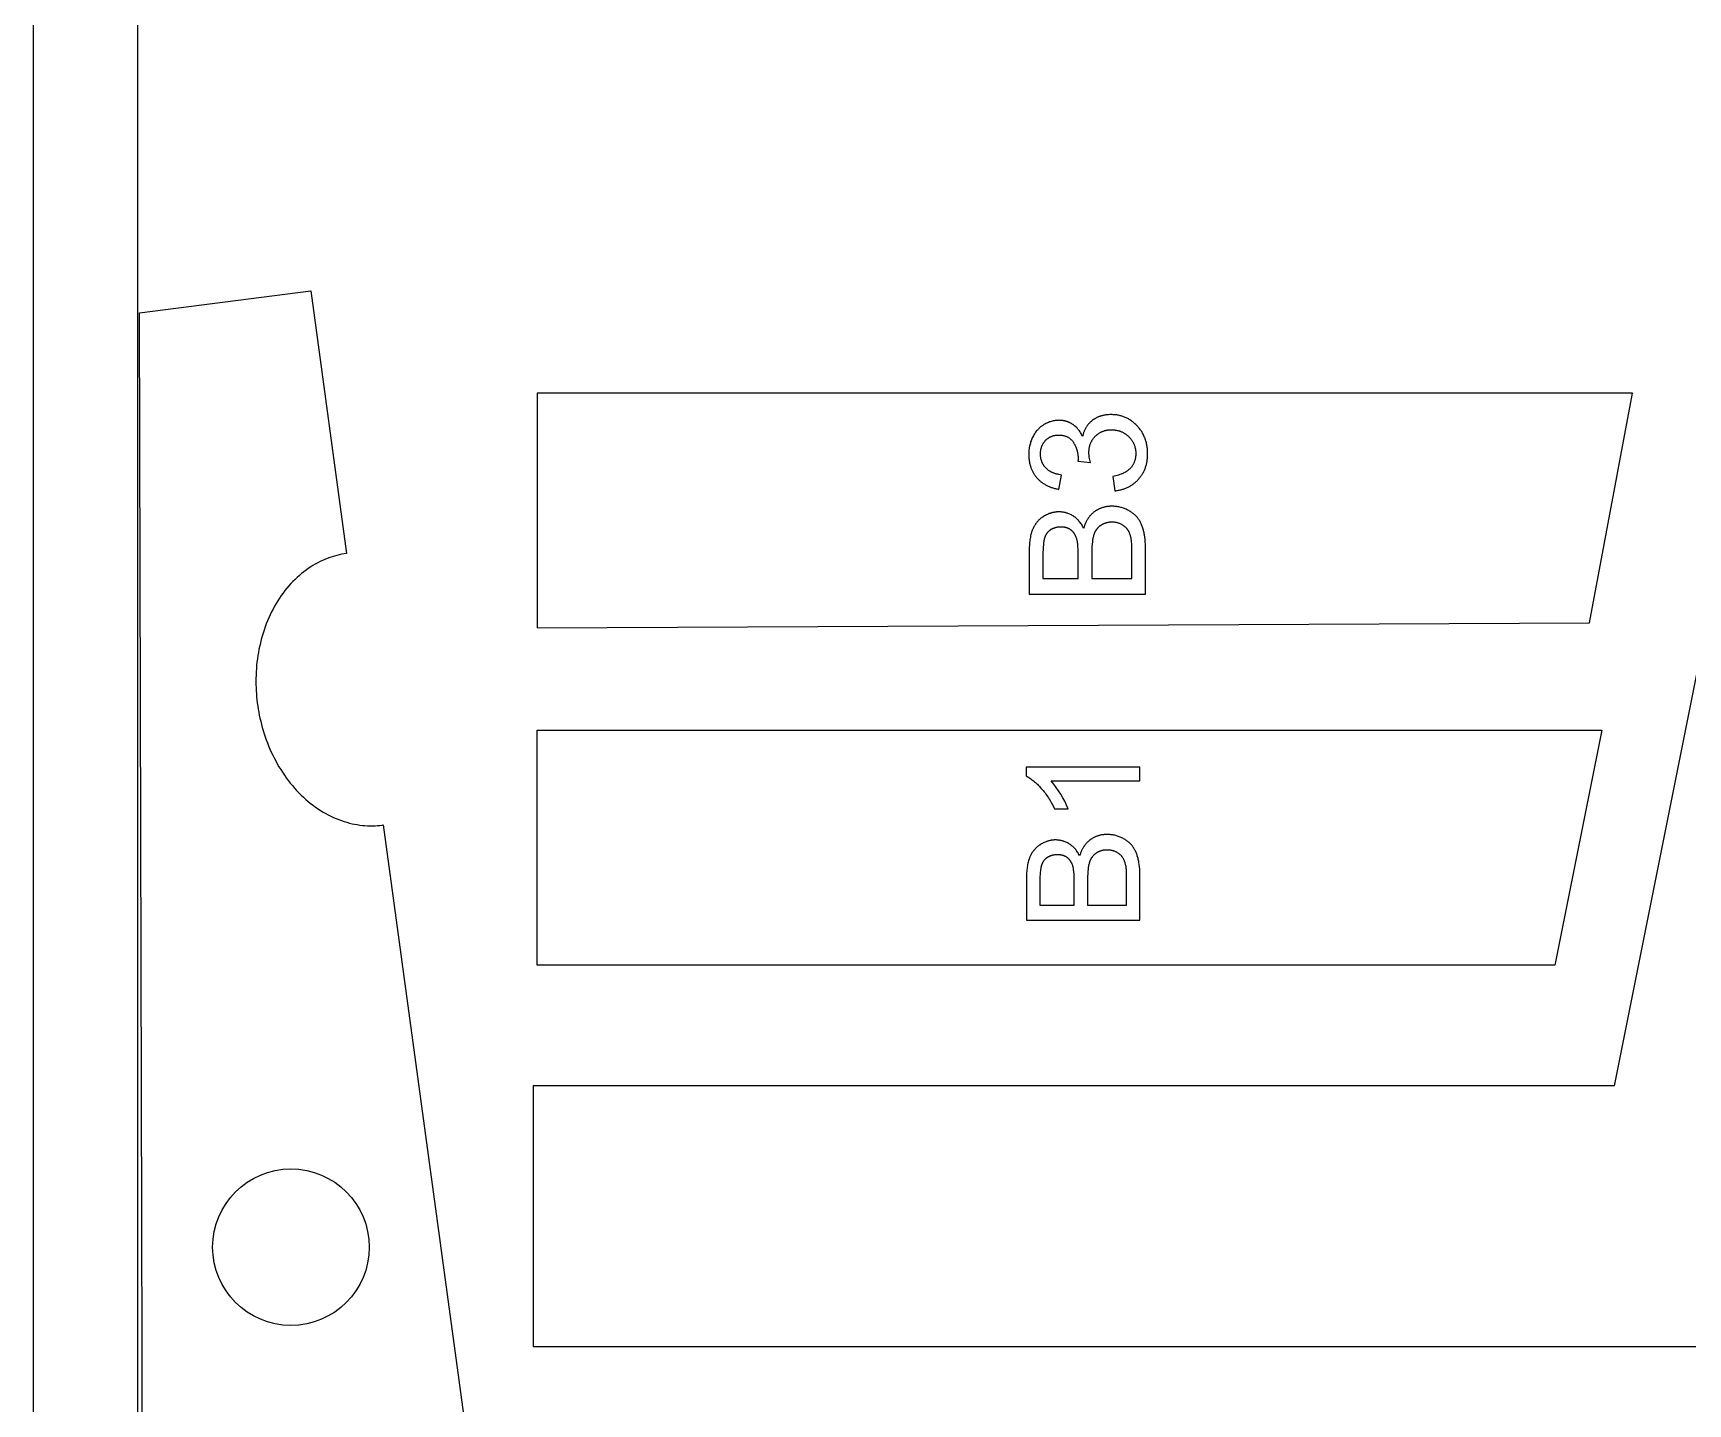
# Model space of a CAD drawing. Extents: x 0 to 2061, y -129 to 1258.
# Drawn here: x 1060.6 to 1377.7, y 460.7 to 723.4 of the extents above; entities that cross this region are included whole.
import ezdxf

# ---------------------------------------------------------------- set-up
doc = ezdxf.new("R2010")
doc.units = 0
for name, color, linetype in [('DH_200_CODES_PART_NUMBERS_', 1, 'CONTINUOUS'), ('DH_200_CUT_PVC_8MM', 7, 'CONTINUOUS'), ('PVC_SHEET__8MM', 6, 'CONTINUOUS')]:
    doc.layers.add(name, color=color, linetype=linetype)

msp = doc.modelspace()

# ---------------------------------------------------------------- linework, layer by layer
at = {"layer": 'DH_200_CODES_PART_NUMBERS_'}
for points in [[(1267.88, 635.68), (1268.06, 635.7), (1268.23, 635.73), (1268.4, 635.75), (1268.56, 635.78), (1268.73, 635.81), (1268.89, 635.85), (1269.05, 635.88), (1269.21, 635.93), (1269.37, 635.97), (1269.52, 636.02), (1269.67, 636.07), (1269.82, 636.12), (1269.97, 636.18), (1270.12, 636.24), (1270.26, 636.31), (1270.41, 636.37), (1270.55, 636.45), (1270.69, 636.52), (1270.82, 636.6), (1270.96, 636.68), (1271.09, 636.76), (1271.22, 636.85), (1271.35, 636.94), (1271.48, 637.03), (1271.6, 637.13), (1271.72, 637.23), (1271.84, 637.33), (1271.96, 637.44), (1272.08, 637.55), (1272.19, 637.66), (1272.3, 637.78), (1272.41, 637.9), (1272.52, 638.02), (1272.63, 638.14), (1272.73, 638.27), (1272.82, 638.4), (1272.92, 638.53), (1273.01, 638.66), (1273.1, 638.79), (1273.18, 638.93), (1273.26, 639.07), (1273.34, 639.21), (1273.41, 639.35), (1273.48, 639.49), (1273.55, 639.64), (1273.61, 639.78), (1273.67, 639.93), (1273.73, 640.09), (1273.78, 640.24), (1273.83, 640.39), (1273.87, 640.55), (1273.92, 640.71), (1273.96, 640.87), (1273.99, 641.03), (1274.02, 641.2), (1274.05, 641.37), (1274.08, 641.53), (1274.1, 641.71), (1274.12, 641.88), (1274.14, 642.05), (1274.15, 642.23), (1274.16, 642.41), (1274.16, 642.59), (1274.16, 642.77), (1274.16, 642.97), (1274.16, 643.17), (1274.15, 643.37), (1274.13, 643.57), (1274.11, 643.76), (1274.09, 643.95), (1274.07, 644.14), (1274.04, 644.33), (1274, 644.51), (1273.96, 644.69), (1273.92, 644.88), (1273.88, 645.05), (1273.83, 645.23), (1273.77, 645.4), (1273.72, 645.57), (1273.66, 645.74), (1273.59, 645.91), (1273.52, 646.08), (1273.45, 646.24), (1273.37, 646.4), (1273.29, 646.56), (1273.2, 646.71), (1273.11, 646.87), (1273.02, 647.02), (1272.92, 647.17), (1272.82, 647.32), (1272.72, 647.46), (1272.61, 647.6), (1272.5, 647.74), (1272.38, 647.88), (1272.26, 648.02), (1272.13, 648.15), (1272.01, 648.28), (1271.88, 648.41), (1271.74, 648.53), (1271.61, 648.65), (1271.48, 648.77), (1271.34, 648.88), (1271.2, 648.98), (1271.06, 649.09), (1270.92, 649.18), (1270.78, 649.28), (1270.63, 649.37), (1270.49, 649.45), (1270.34, 649.53), (1270.19, 649.61), (1270.03, 649.68), (1269.88, 649.75), (1269.73, 649.82), (1269.57, 649.88), (1269.41, 649.93), (1269.25, 649.98), (1269.09, 650.03), (1268.92, 650.07), (1268.76, 650.11), (1268.59, 650.15), (1268.42, 650.18), (1268.25, 650.21), (1268.07, 650.23), (1267.9, 650.25), (1267.72, 650.26), (1267.54, 650.27), (1267.37, 650.28), (1267.18, 650.28), (1266.92, 650.28), (1266.65, 650.27), (1266.53, 650.26), (1266.4, 650.24), (1266.27, 650.23), (1266.15, 650.21), (1266.03, 650.2), (1265.9, 650.18), (1265.78, 650.15), (1265.67, 650.13), (1265.55, 650.1), (1265.43, 650.07), (1265.32, 650.04), (1265.2, 650.01), (1265.09, 649.97), (1264.98, 649.94), (1264.87, 649.9), (1264.77, 649.86), (1264.66, 649.81), (1264.56, 649.77), (1264.45, 649.72), (1264.35, 649.67), (1264.25, 649.61), (1264.15, 649.56), (1264.05, 649.5), (1263.96, 649.44), (1263.86, 649.38), (1263.77, 649.32), (1263.68, 649.26), (1263.59, 649.19), (1263.5, 649.12), (1263.41, 649.05), (1263.33, 648.97), (1263.24, 648.9), (1263.16, 648.82), (1263.08, 648.75), (1263.01, 648.67), (1262.93, 648.59), (1262.86, 648.5), (1262.78, 648.42), (1262.72, 648.33), (1262.65, 648.24), (1262.58, 648.15), (1262.52, 648.06), (1262.46, 647.97), (1262.4, 647.87), (1262.34, 647.78), (1262.28, 647.68), (1262.23, 647.58), (1262.17, 647.47), (1262.12, 647.37), (1262.07, 647.27), (1262.03, 647.16), (1261.98, 647.05), (1261.94, 646.94), (1261.9, 646.83), (1261.86, 646.71), (1261.82, 646.6), (1261.79, 646.48), (1261.75, 646.36), (1261.72, 646.24), (1261.69, 646.12), (1261.6, 646.3), (1261.51, 646.48), (1261.41, 646.66), (1261.31, 646.83), (1261.21, 646.99), (1261.1, 647.15), (1260.99, 647.3), (1260.93, 647.38), (1260.87, 647.45), (1260.81, 647.52), (1260.75, 647.59), (1260.69, 647.66), (1260.63, 647.73), (1260.57, 647.79), (1260.5, 647.86), (1260.44, 647.92), (1260.37, 647.98), (1260.3, 648.04), (1260.24, 648.1), (1260.17, 648.15), (1260.1, 648.21), (1260.03, 648.26), (1259.95, 648.31), (1259.88, 648.36), (1259.81, 648.41), (1259.73, 648.46), (1259.66, 648.51), (1259.58, 648.55), (1259.51, 648.59), (1259.43, 648.64), (1259.35, 648.68), (1259.28, 648.71), (1259.2, 648.75), (1259.12, 648.79), (1259.04, 648.82), (1258.96, 648.85), (1258.88, 648.89), (1258.8, 648.91), (1258.72, 648.94), (1258.64, 648.97), (1258.56, 648.99), (1258.48, 649.02), (1258.39, 649.04), (1258.31, 649.06), (1258.22, 649.08), (1258.14, 649.1), (1258.06, 649.11), (1257.97, 649.13), (1257.88, 649.14), (1257.8, 649.15), (1257.71, 649.16), (1257.62, 649.17), (1257.53, 649.18), (1257.36, 649.18), (1257.18, 649.19), (1256.99, 649.18), (1256.8, 649.18), (1256.61, 649.16), (1256.43, 649.14), (1256.24, 649.11), (1256.06, 649.07), (1255.88, 649.03), (1255.7, 648.98), (1255.52, 648.93), (1255.34, 648.87), (1255.17, 648.8), (1254.99, 648.73), (1254.82, 648.65), (1254.64, 648.57), (1254.47, 648.47), (1254.3, 648.37), (1254.22, 648.32), (1254.14, 648.27), (1254.06, 648.22), (1253.97, 648.16), (1253.89, 648.1), (1253.82, 648.04), (1253.74, 647.98), (1253.66, 647.92), (1253.59, 647.86), (1253.51, 647.8), (1253.44, 647.73), (1253.37, 647.66), (1253.3, 647.59), (1253.23, 647.52), (1253.16, 647.45), (1253.09, 647.38), (1253.03, 647.31), (1252.96, 647.23), (1252.9, 647.15), (1252.83, 647.08), (1252.71, 646.91), (1252.59, 646.75), (1252.48, 646.58), (1252.37, 646.4), (1252.27, 646.21), (1252.17, 646.03), (1252.07, 645.83), (1251.98, 645.64), (1251.9, 645.44), (1251.82, 645.24), (1251.75, 645.04), (1251.69, 644.83), (1251.63, 644.63), (1251.58, 644.42), (1251.53, 644.21), (1251.49, 643.99), (1251.46, 643.78), (1251.43, 643.56), (1251.41, 643.34), (1251.4, 643.12), (1251.39, 642.89), (1251.38, 642.66), (1251.39, 642.5), (1251.39, 642.34), (1251.4, 642.18), (1251.41, 642.02), (1251.42, 641.86), (1251.44, 641.7), (1251.46, 641.55), (1251.48, 641.4), (1251.5, 641.24), (1251.53, 641.1), (1251.56, 640.95), (1251.6, 640.8), (1251.63, 640.66), (1251.67, 640.52), (1251.72, 640.37), (1251.76, 640.24), (1251.81, 640.1), (1251.86, 639.96), (1251.92, 639.83), (1251.98, 639.7), (1252.04, 639.57), (1252.1, 639.44), (1252.17, 639.31), (1252.24, 639.18), (1252.31, 639.06), (1252.38, 638.94), (1252.46, 638.82), (1252.54, 638.7), (1252.63, 638.58), (1252.71, 638.47), (1252.8, 638.35), (1252.9, 638.24), (1252.99, 638.13), (1253.09, 638.02), (1253.19, 637.92), (1253.29, 637.81), (1253.4, 637.71), (1253.51, 637.62), (1253.62, 637.52), (1253.73, 637.43), (1253.85, 637.34), (1253.96, 637.25), (1254.08, 637.17), (1254.21, 637.08), (1254.33, 637), (1254.46, 636.93), (1254.59, 636.85), (1254.72, 636.78), (1254.85, 636.71), (1254.99, 636.64), (1255.13, 636.58), (1255.27, 636.51), (1255.42, 636.45), (1255.56, 636.4), (1255.71, 636.34), (1255.86, 636.29), (1256.02, 636.24), (1256.17, 636.19), (1256.33, 636.15), (1256.49, 636.1), (1256.66, 636.06), (1256.82, 636.03), (1257.16, 635.96), (1257.65, 638.7), (1257.4, 638.74), (1257.16, 638.78), (1256.93, 638.84), (1256.71, 638.9), (1256.6, 638.93), (1256.49, 638.96), (1256.39, 638.99), (1256.28, 639.03), (1256.18, 639.07), (1256.08, 639.11), (1255.99, 639.15), (1255.89, 639.19), (1255.8, 639.23), (1255.71, 639.28), (1255.62, 639.32), (1255.53, 639.37), (1255.45, 639.42), (1255.36, 639.47), (1255.28, 639.53), (1255.2, 639.58), (1255.13, 639.63), (1255.05, 639.69), (1254.98, 639.75), (1254.9, 639.81), (1254.84, 639.87), (1254.77, 639.93), (1254.7, 640), (1254.64, 640.06), (1254.58, 640.13), (1254.52, 640.2), (1254.46, 640.27), (1254.4, 640.34), (1254.35, 640.41), (1254.3, 640.48), (1254.25, 640.56), (1254.2, 640.63), (1254.15, 640.71), (1254.11, 640.78), (1254.07, 640.86), (1254.03, 640.94), (1253.99, 641.02), (1253.95, 641.1), (1253.92, 641.18), (1253.89, 641.26), (1253.86, 641.35), (1253.83, 641.43), (1253.8, 641.52), (1253.78, 641.6), (1253.75, 641.69), (1253.73, 641.78), (1253.71, 641.87), (1253.7, 641.96), (1253.68, 642.05), (1253.67, 642.15), (1253.66, 642.24), (1253.65, 642.33), (1253.64, 642.43), (1253.64, 642.53), (1253.64, 642.63), (1253.63, 642.73), (1253.64, 642.83), (1253.64, 642.92), (1253.64, 643.02), (1253.65, 643.12), (1253.66, 643.21), (1253.67, 643.31), (1253.68, 643.4), (1253.7, 643.49), (1253.71, 643.59), (1253.73, 643.67), (1253.75, 643.76), (1253.77, 643.85), (1253.8, 643.94), (1253.82, 644.02), (1253.85, 644.11), (1253.88, 644.19), (1253.91, 644.27), (1253.95, 644.35), (1253.98, 644.43), (1254.02, 644.51), (1254.06, 644.59), (1254.1, 644.66), (1254.15, 644.74), (1254.19, 644.81), (1254.24, 644.88), (1254.29, 644.95), (1254.34, 645.02), (1254.39, 645.09), (1254.45, 645.16), (1254.5, 645.23), (1254.56, 645.29), (1254.62, 645.36), (1254.69, 645.42), (1254.75, 645.48), (1254.81, 645.54), (1254.88, 645.59), (1254.94, 645.65), (1255.01, 645.7), (1255.08, 645.75), (1255.15, 645.8), (1255.22, 645.85), (1255.29, 645.89), (1255.36, 645.94), (1255.44, 645.98), (1255.51, 646.02), (1255.59, 646.05), (1255.66, 646.09), (1255.74, 646.12), (1255.82, 646.15), (1255.9, 646.18), (1255.98, 646.21), (1256.06, 646.23), (1256.14, 646.25), (1256.23, 646.28), (1256.31, 646.29), (1256.4, 646.31), (1256.48, 646.33), (1256.57, 646.34), (1256.66, 646.35), (1256.75, 646.36), (1256.84, 646.37), (1256.93, 646.37), (1257.02, 646.37), (1257.12, 646.37), (1257.23, 646.37), (1257.35, 646.37), (1257.46, 646.36), (1257.58, 646.35), (1257.69, 646.34), (1257.8, 646.33), (1257.9, 646.31), (1258.01, 646.29), (1258.11, 646.26), (1258.21, 646.24), (1258.31, 646.21), (1258.4, 646.18), (1258.5, 646.14), (1258.59, 646.11), (1258.68, 646.07), (1258.77, 646.03), (1258.86, 645.98), (1258.94, 645.93), (1259.03, 645.88), (1259.11, 645.83), (1259.19, 645.77), (1259.26, 645.71), (1259.34, 645.65), (1259.41, 645.59), (1259.48, 645.52), (1259.55, 645.45), (1259.62, 645.38), (1259.69, 645.3), (1259.75, 645.23), (1259.81, 645.15), (1259.87, 645.06), (1259.93, 644.98), (1259.99, 644.89), (1260.04, 644.8), (1260.09, 644.71), (1260.14, 644.62), (1260.19, 644.53), (1260.24, 644.44), (1260.29, 644.35), (1260.33, 644.25), (1260.37, 644.16), (1260.41, 644.07), (1260.45, 643.97), (1260.49, 643.88), (1260.52, 643.78), (1260.55, 643.68), (1260.59, 643.59), (1260.61, 643.49), (1260.64, 643.39), (1260.67, 643.29), (1260.69, 643.19), (1260.71, 643.09), (1260.73, 642.99), (1260.75, 642.89), (1260.77, 642.78), (1260.79, 642.68), (1260.8, 642.58), (1260.81, 642.47), (1260.83, 642.26), (1260.84, 642.05), (1260.84, 641.83), (1260.84, 641.78), (1260.84, 641.74), (1260.83, 641.63), (1260.83, 641.52), (1260.81, 641.39), (1263.21, 641.08), (1263.14, 641.37), (1263.08, 641.64), (1263.03, 641.9), (1262.99, 642.14), (1262.95, 642.38), (1262.94, 642.49), (1262.93, 642.6), (1262.92, 642.71), (1262.92, 642.81), (1262.91, 642.92), (1262.91, 643.01), (1262.91, 643.13), (1262.92, 643.25), (1262.92, 643.36), (1262.93, 643.48), (1262.94, 643.59), (1262.95, 643.7), (1262.97, 643.81), (1262.99, 643.92), (1263.01, 644.03), (1263.03, 644.14), (1263.06, 644.24), (1263.08, 644.35), (1263.11, 644.45), (1263.14, 644.55), (1263.18, 644.65), (1263.22, 644.75), (1263.26, 644.85), (1263.3, 644.94), (1263.34, 645.04), (1263.39, 645.13), (1263.44, 645.22), (1263.49, 645.31), (1263.54, 645.4), (1263.6, 645.49), (1263.66, 645.58), (1263.72, 645.66), (1263.78, 645.75), (1263.85, 645.83), (1263.92, 645.91), (1263.99, 645.99), (1264.06, 646.07), (1264.13, 646.15), (1264.21, 646.22), (1264.29, 646.3), (1264.37, 646.37), (1264.45, 646.44), (1264.53, 646.5), (1264.62, 646.57), (1264.7, 646.63), (1264.79, 646.69), (1264.88, 646.74), (1264.96, 646.8), (1265.05, 646.85), (1265.15, 646.9), (1265.24, 646.94), (1265.33, 646.99), (1265.43, 647.03), (1265.52, 647.07), (1265.62, 647.11), (1265.72, 647.14), (1265.82, 647.18), (1265.92, 647.21), (1266.03, 647.23), (1266.13, 647.26), (1266.24, 647.28), (1266.34, 647.3), (1266.45, 647.32), (1266.56, 647.34), (1266.67, 647.35), (1266.78, 647.36), (1266.9, 647.37), (1267.01, 647.37), (1267.13, 647.38), (1267.24, 647.38), (1267.37, 647.38), (1267.49, 647.37), (1267.61, 647.37), (1267.73, 647.36), (1267.85, 647.35), (1267.96, 647.33), (1268.08, 647.31), (1268.19, 647.3), (1268.31, 647.27), (1268.42, 647.25), (1268.53, 647.22), (1268.64, 647.19), (1268.75, 647.16), (1268.85, 647.12), (1268.96, 647.09), (1269.06, 647.05), (1269.16, 647), (1269.27, 646.96), (1269.37, 646.91), (1269.47, 646.86), (1269.56, 646.81), (1269.66, 646.75), (1269.76, 646.69), (1269.85, 646.63), (1269.94, 646.57), (1270.04, 646.5), (1270.13, 646.43), (1270.21, 646.36), (1270.3, 646.29), (1270.39, 646.21), (1270.48, 646.13), (1270.56, 646.05), (1270.64, 645.96), (1270.72, 645.88), (1270.8, 645.79), (1270.87, 645.71), (1270.94, 645.62), (1271.01, 645.53), (1271.08, 645.44), (1271.14, 645.35), (1271.21, 645.25), (1271.26, 645.16), (1271.32, 645.06), (1271.37, 644.97), (1271.43, 644.87), (1271.47, 644.77), (1271.52, 644.67), (1271.56, 644.57), (1271.6, 644.46), (1271.64, 644.36), (1271.68, 644.26), (1271.71, 644.15), (1271.74, 644.04), (1271.77, 643.93), (1271.79, 643.82), (1271.81, 643.71), (1271.83, 643.6), (1271.85, 643.49), (1271.86, 643.38), (1271.88, 643.26), (1271.89, 643.14), (1271.89, 643.03), (1271.9, 642.91), (1271.9, 642.79), (1271.9, 642.68), (1271.89, 642.58), (1271.89, 642.49), (1271.88, 642.39), (1271.87, 642.29), (1271.86, 642.19), (1271.85, 642.1), (1271.83, 642), (1271.82, 641.91), (1271.8, 641.82), (1271.78, 641.73), (1271.75, 641.64), (1271.73, 641.55), (1271.7, 641.46), (1271.67, 641.37), (1271.64, 641.28), (1271.61, 641.2), (1271.57, 641.11), (1271.54, 641.03), (1271.5, 640.95), (1271.46, 640.86), (1271.41, 640.78), (1271.37, 640.7), (1271.32, 640.62), (1271.27, 640.55), (1271.22, 640.47), (1271.17, 640.39), (1271.11, 640.32), (1271.05, 640.24), (1271, 640.17), (1270.93, 640.1), (1270.87, 640.03), (1270.81, 639.96), (1270.74, 639.89), (1270.67, 639.82), (1270.59, 639.75), (1270.52, 639.69), (1270.44, 639.62), (1270.36, 639.56), (1270.28, 639.5), (1270.19, 639.44), (1270.1, 639.38), (1270.01, 639.33), (1269.92, 639.27), (1269.82, 639.21), (1269.72, 639.16), (1269.62, 639.11), (1269.52, 639.06), (1269.41, 639.01), (1269.3, 638.96), (1269.19, 638.91), (1269.08, 638.87), (1268.85, 638.78), (1268.6, 638.7), (1268.34, 638.62), (1268.08, 638.55), (1267.8, 638.48), (1267.52, 638.42)], [(1251.48, 624.25), (1251.48, 615.89), (1273.77, 615.89), (1273.77, 624.39), (1273.76, 624.91), (1273.74, 625.41), (1273.72, 625.89), (1273.67, 626.35), (1273.62, 626.79), (1273.56, 627.21), (1273.52, 627.41), (1273.48, 627.61), (1273.44, 627.8), (1273.4, 627.98), (1273.35, 628.16), (1273.3, 628.34), (1273.24, 628.52), (1273.19, 628.69), (1273.13, 628.85), (1273.07, 629.01), (1273, 629.17), (1272.93, 629.33), (1272.86, 629.48), (1272.79, 629.62), (1272.71, 629.77), (1272.64, 629.91), (1272.55, 630.04), (1272.47, 630.17), (1272.38, 630.3), (1272.29, 630.42), (1272.2, 630.54), (1272.1, 630.66), (1272, 630.78), (1271.89, 630.89), (1271.78, 631), (1271.66, 631.11), (1271.54, 631.22), (1271.41, 631.32), (1271.28, 631.42), (1271.14, 631.52), (1271, 631.61), (1270.85, 631.71), (1270.7, 631.8), (1270.54, 631.89), (1270.38, 631.97), (1270.22, 632.06), (1270.05, 632.14), (1269.88, 632.21), (1269.7, 632.28), (1269.53, 632.35), (1269.35, 632.41), (1269.18, 632.46), (1269, 632.51), (1268.82, 632.55), (1268.63, 632.59), (1268.45, 632.63), (1268.26, 632.66), (1268.07, 632.68), (1267.88, 632.7), (1267.69, 632.71), (1267.5, 632.72), (1267.31, 632.72), (1267.18, 632.72), (1267.06, 632.72), (1266.94, 632.71), (1266.83, 632.7), (1266.71, 632.69), (1266.59, 632.68), (1266.48, 632.67), (1266.36, 632.65), (1266.25, 632.63), (1266.14, 632.61), (1266.03, 632.59), (1265.92, 632.57), (1265.81, 632.54), (1265.7, 632.51), (1265.59, 632.48), (1265.49, 632.45), (1265.38, 632.41), (1265.28, 632.38), (1265.18, 632.34), (1265.07, 632.29), (1264.97, 632.25), (1264.87, 632.21), (1264.77, 632.16), (1264.68, 632.11), (1264.58, 632.06), (1264.48, 632), (1264.39, 631.95), (1264.29, 631.89), (1264.2, 631.83), (1264.11, 631.76), (1264.02, 631.7), (1263.93, 631.63), (1263.84, 631.56), (1263.75, 631.49), (1263.67, 631.42), (1263.59, 631.35), (1263.5, 631.27), (1263.42, 631.19), (1263.34, 631.11), (1263.27, 631.03), (1263.19, 630.95), (1263.12, 630.86), (1263.05, 630.77), (1262.97, 630.69), (1262.91, 630.59), (1262.84, 630.5), (1262.77, 630.41), (1262.71, 630.31), (1262.65, 630.21), (1262.59, 630.11), (1262.53, 630.01), (1262.47, 629.91), (1262.41, 629.8), (1262.36, 629.7), (1262.31, 629.59), (1262.26, 629.48), (1262.21, 629.36), (1262.16, 629.25), (1262.07, 629.01), (1261.98, 628.77), (1261.91, 628.52), (1261.81, 628.72), (1261.71, 628.9), (1261.6, 629.08), (1261.49, 629.26), (1261.37, 629.42), (1261.26, 629.59), (1261.14, 629.74), (1261.07, 629.82), (1261.01, 629.89), (1260.95, 629.96), (1260.88, 630.03), (1260.81, 630.1), (1260.75, 630.17), (1260.68, 630.24), (1260.61, 630.3), (1260.54, 630.37), (1260.47, 630.43), (1260.4, 630.49), (1260.33, 630.55), (1260.25, 630.6), (1260.18, 630.66), (1260.1, 630.71), (1260.03, 630.76), (1259.95, 630.82), (1259.87, 630.86), (1259.71, 630.96), (1259.55, 631.05), (1259.39, 631.13), (1259.23, 631.2), (1259.06, 631.27), (1258.9, 631.34), (1258.82, 631.37), (1258.73, 631.39), (1258.65, 631.42), (1258.57, 631.45), (1258.48, 631.47), (1258.4, 631.49), (1258.31, 631.51), (1258.23, 631.53), (1258.14, 631.55), (1258.05, 631.56), (1257.97, 631.58), (1257.88, 631.59), (1257.8, 631.6), (1257.71, 631.61), (1257.62, 631.62), (1257.53, 631.63), (1257.36, 631.64), (1257.18, 631.64), (1257.08, 631.64), (1256.99, 631.64), (1256.89, 631.63), (1256.8, 631.63), (1256.7, 631.62), (1256.61, 631.61), (1256.51, 631.6), (1256.42, 631.59), (1256.32, 631.57), (1256.23, 631.55), (1256.14, 631.54), (1256.04, 631.52), (1255.95, 631.5), (1255.86, 631.47), (1255.77, 631.45), (1255.67, 631.42), (1255.58, 631.39), (1255.49, 631.36), (1255.4, 631.33), (1255.31, 631.3), (1255.13, 631.23), (1254.95, 631.15), (1254.77, 631.06), (1254.59, 630.97), (1254.41, 630.87), (1254.24, 630.77), (1254.15, 630.71), (1254.06, 630.65), (1253.98, 630.6), (1253.9, 630.54), (1253.81, 630.48), (1253.73, 630.41), (1253.65, 630.35), (1253.58, 630.29), (1253.5, 630.22), (1253.43, 630.15), (1253.35, 630.09), (1253.28, 630.02), (1253.21, 629.94), (1253.14, 629.87), (1253.08, 629.8), (1253.01, 629.72), (1252.95, 629.65), (1252.88, 629.57), (1252.82, 629.49), (1252.76, 629.41), (1252.7, 629.33), (1252.65, 629.25), (1252.59, 629.16), (1252.54, 629.08), (1252.48, 628.99), (1252.43, 628.9), (1252.38, 628.81), (1252.33, 628.72), (1252.29, 628.63), (1252.24, 628.54), (1252.2, 628.44), (1252.15, 628.35), (1252.11, 628.25), (1252.07, 628.15), (1252.03, 628.05), (1251.99, 627.95), (1251.92, 627.73), (1251.86, 627.51), (1251.8, 627.28), (1251.74, 627.05), (1251.69, 626.8), (1251.64, 626.55), (1251.6, 626.29), (1251.57, 626.02), (1251.54, 625.75), (1251.52, 625.46), (1251.5, 625.17), (1251.49, 624.87)], [(1260.84, 623.66), (1260.84, 624.13), (1260.83, 624.57), (1260.81, 624.97), (1260.78, 625.34), (1260.76, 625.51), (1260.74, 625.68), (1260.72, 625.83), (1260.7, 625.97), (1260.67, 626.11), (1260.64, 626.24), (1260.62, 626.36), (1260.6, 626.42), (1260.58, 626.47), (1260.54, 626.61), (1260.49, 626.74), (1260.44, 626.87), (1260.42, 626.94), (1260.39, 627), (1260.36, 627.06), (1260.33, 627.12), (1260.3, 627.18), (1260.27, 627.24), (1260.24, 627.29), (1260.21, 627.35), (1260.17, 627.4), (1260.14, 627.46), (1260.1, 627.51), (1260.07, 627.56), (1260.03, 627.61), (1259.99, 627.66), (1259.96, 627.71), (1259.92, 627.75), (1259.88, 627.8), (1259.83, 627.85), (1259.79, 627.89), (1259.75, 627.93), (1259.71, 627.97), (1259.66, 628.01), (1259.62, 628.05), (1259.57, 628.09), (1259.52, 628.13), (1259.47, 628.17), (1259.43, 628.2), (1259.38, 628.23), (1259.33, 628.27), (1259.27, 628.3), (1259.22, 628.33), (1259.17, 628.36), (1259.12, 628.39), (1259.06, 628.41), (1259.01, 628.44), (1258.95, 628.47), (1258.89, 628.49), (1258.84, 628.51), (1258.78, 628.53), (1258.72, 628.56), (1258.66, 628.57), (1258.6, 628.59), (1258.54, 628.61), (1258.48, 628.63), (1258.41, 628.64), (1258.35, 628.66), (1258.29, 628.67), (1258.22, 628.68), (1258.15, 628.69), (1258.09, 628.7), (1258.02, 628.71), (1257.95, 628.72), (1257.81, 628.73), (1257.67, 628.73), (1257.53, 628.74), (1257.39, 628.73), (1257.25, 628.73), (1257.12, 628.72), (1256.99, 628.7), (1256.86, 628.68), (1256.73, 628.66), (1256.67, 628.65), (1256.61, 628.63), (1256.55, 628.62), (1256.48, 628.6), (1256.42, 628.59), (1256.36, 628.57), (1256.3, 628.55), (1256.24, 628.53), (1256.19, 628.51), (1256.13, 628.48), (1256.07, 628.46), (1256.01, 628.44), (1255.96, 628.41), (1255.9, 628.38), (1255.84, 628.36), (1255.79, 628.33), (1255.73, 628.3), (1255.68, 628.27), (1255.63, 628.24), (1255.57, 628.2), (1255.52, 628.17), (1255.47, 628.14), (1255.42, 628.1), (1255.37, 628.06), (1255.32, 628.03), (1255.28, 627.99), (1255.23, 627.95), (1255.18, 627.91), (1255.14, 627.87), (1255.1, 627.83), (1255.06, 627.78), (1255.02, 627.74), (1254.98, 627.7), (1254.94, 627.65), (1254.9, 627.6), (1254.86, 627.56), (1254.83, 627.51), (1254.79, 627.46), (1254.76, 627.41), (1254.73, 627.36), (1254.7, 627.31), (1254.66, 627.26), (1254.64, 627.2), (1254.61, 627.15), (1254.58, 627.09), (1254.55, 627.04), (1254.53, 626.98), (1254.5, 626.92), (1254.48, 626.86), (1254.46, 626.8), (1254.44, 626.74), (1254.42, 626.68), (1254.4, 626.62), (1254.38, 626.55), (1254.36, 626.49), (1254.34, 626.41), (1254.31, 626.26), (1254.28, 626.1), (1254.25, 625.93), (1254.23, 625.74), (1254.2, 625.55), (1254.18, 625.34), (1254.15, 624.89), (1254.13, 624.4), (1254.11, 623.87), (1254.11, 623.29), (1254.11, 618.84), (1260.84, 618.84)], [(1271.14, 624.39), (1271.13, 625.05), (1271.11, 625.6), (1271.1, 625.84), (1271.08, 626.05), (1271.06, 626.24), (1271.04, 626.32), (1271.03, 626.39), (1270.98, 626.64), (1270.95, 626.76), (1270.92, 626.88), (1270.89, 627), (1270.86, 627.11), (1270.82, 627.22), (1270.79, 627.33), (1270.75, 627.43), (1270.71, 627.54), (1270.66, 627.64), (1270.62, 627.73), (1270.57, 627.83), (1270.53, 627.92), (1270.47, 628.01), (1270.42, 628.1), (1270.4, 628.14), (1270.37, 628.18), (1270.34, 628.22), (1270.31, 628.26), (1270.28, 628.3), (1270.25, 628.35), (1270.22, 628.38), (1270.19, 628.42), (1270.12, 628.5), (1270.05, 628.58), (1269.98, 628.65), (1269.9, 628.72), (1269.82, 628.79), (1269.74, 628.86), (1269.65, 628.92), (1269.57, 628.99), (1269.47, 629.05), (1269.38, 629.11), (1269.28, 629.17), (1269.18, 629.22), (1269.08, 629.28), (1268.98, 629.33), (1268.87, 629.37), (1268.76, 629.42), (1268.65, 629.45), (1268.54, 629.49), (1268.42, 629.52), (1268.31, 629.55), (1268.19, 629.58), (1268.07, 629.6), (1267.95, 629.62), (1267.82, 629.64), (1267.7, 629.65), (1267.57, 629.66), (1267.44, 629.66), (1267.31, 629.66), (1267.15, 629.66), (1267, 629.65), (1266.85, 629.64), (1266.78, 629.63), (1266.7, 629.62), (1266.63, 629.61), (1266.56, 629.6), (1266.49, 629.59), (1266.42, 629.57), (1266.35, 629.56), (1266.28, 629.54), (1266.21, 629.52), (1266.14, 629.5), (1266.07, 629.48), (1266.01, 629.46), (1265.94, 629.44), (1265.87, 629.41), (1265.81, 629.39), (1265.75, 629.36), (1265.68, 629.33), (1265.62, 629.3), (1265.56, 629.27), (1265.49, 629.24), (1265.43, 629.21), (1265.37, 629.17), (1265.31, 629.14), (1265.25, 629.1), (1265.2, 629.06), (1265.14, 629.02), (1265.08, 628.98), (1265.03, 628.94), (1264.97, 628.9), (1264.92, 628.86), (1264.86, 628.81), (1264.81, 628.77), (1264.76, 628.72), (1264.71, 628.67), (1264.66, 628.63), (1264.62, 628.58), (1264.57, 628.53), (1264.53, 628.48), (1264.48, 628.42), (1264.44, 628.37), (1264.4, 628.32), (1264.36, 628.26), (1264.32, 628.21), (1264.28, 628.15), (1264.24, 628.09), (1264.2, 628.03), (1264.17, 627.97), (1264.13, 627.91), (1264.1, 627.85), (1264.07, 627.79), (1264.03, 627.73), (1264, 627.66), (1263.98, 627.59), (1263.95, 627.53), (1263.92, 627.46), (1263.89, 627.39), (1263.87, 627.32), (1263.85, 627.25), (1263.8, 627.11), (1263.76, 626.95), (1263.72, 626.79), (1263.68, 626.62), (1263.65, 626.45), (1263.62, 626.26), (1263.59, 626.07), (1263.57, 625.87), (1263.53, 625.45), (1263.5, 624.99), (1263.48, 624.51), (1263.47, 623.99), (1263.47, 618.84), (1271.14, 618.84)], [(1250.96, 561.55), (1250.96, 553.4), (1272.7, 553.4), (1272.7, 561.68), (1272.69, 562.19), (1272.67, 562.68), (1272.64, 563.15), (1272.6, 563.6), (1272.55, 564.03), (1272.49, 564.43), (1272.46, 564.63), (1272.42, 564.82), (1272.38, 565.01), (1272.33, 565.19), (1272.29, 565.37), (1272.24, 565.54), (1272.18, 565.71), (1272.13, 565.88), (1272.07, 566.04), (1272.01, 566.2), (1271.95, 566.35), (1271.88, 566.5), (1271.81, 566.65), (1271.74, 566.79), (1271.67, 566.93), (1271.59, 567.07), (1271.51, 567.2), (1271.43, 567.33), (1271.34, 567.45), (1271.26, 567.57), (1271.17, 567.69), (1271.07, 567.8), (1270.97, 567.92), (1270.86, 568.03), (1270.75, 568.13), (1270.64, 568.24), (1270.52, 568.34), (1270.4, 568.44), (1270.27, 568.54), (1270.13, 568.64), (1269.99, 568.73), (1269.85, 568.82), (1269.7, 568.91), (1269.55, 569), (1269.39, 569.08), (1269.23, 569.16), (1269.07, 569.24), (1268.9, 569.32), (1268.73, 569.38), (1268.56, 569.45), (1268.39, 569.5), (1268.22, 569.56), (1268.04, 569.6), (1267.87, 569.65), (1267.69, 569.69), (1267.51, 569.72), (1267.33, 569.75), (1267.14, 569.77), (1266.96, 569.79), (1266.77, 569.8), (1266.58, 569.81), (1266.39, 569.81), (1266.28, 569.81), (1266.16, 569.8), (1266.04, 569.8), (1265.93, 569.79), (1265.81, 569.78), (1265.7, 569.77), (1265.59, 569.76), (1265.48, 569.74), (1265.37, 569.73), (1265.26, 569.71), (1265.15, 569.68), (1265.04, 569.66), (1264.93, 569.63), (1264.83, 569.61), (1264.73, 569.58), (1264.62, 569.54), (1264.52, 569.51), (1264.42, 569.47), (1264.32, 569.44), (1264.22, 569.39), (1264.12, 569.35), (1264.02, 569.31), (1263.93, 569.26), (1263.83, 569.21), (1263.74, 569.16), (1263.64, 569.11), (1263.55, 569.05), (1263.46, 569), (1263.37, 568.94), (1263.28, 568.88), (1263.19, 568.81), (1263.1, 568.75), (1263.02, 568.68), (1262.93, 568.61), (1262.85, 568.54), (1262.77, 568.47), (1262.69, 568.4), (1262.61, 568.32), (1262.53, 568.24), (1262.46, 568.16), (1262.38, 568.08), (1262.31, 568), (1262.24, 567.91), (1262.17, 567.83), (1262.1, 567.74), (1262.04, 567.65), (1261.97, 567.55), (1261.91, 567.46), (1261.85, 567.36), (1261.79, 567.27), (1261.73, 567.17), (1261.68, 567.07), (1261.62, 566.96), (1261.57, 566.86), (1261.52, 566.75), (1261.47, 566.65), (1261.42, 566.54), (1261.38, 566.42), (1261.29, 566.2), (1261.21, 565.96), (1261.13, 565.72), (1261.03, 565.9), (1260.93, 566.09), (1260.83, 566.26), (1260.72, 566.43), (1260.61, 566.6), (1260.5, 566.75), (1260.38, 566.91), (1260.32, 566.98), (1260.26, 567.05), (1260.19, 567.12), (1260.13, 567.19), (1260.06, 567.26), (1260, 567.32), (1259.93, 567.39), (1259.87, 567.45), (1259.8, 567.51), (1259.73, 567.57), (1259.66, 567.63), (1259.59, 567.69), (1259.52, 567.74), (1259.44, 567.8), (1259.37, 567.85), (1259.3, 567.9), (1259.22, 567.95), (1259.14, 568), (1258.99, 568.09), (1258.83, 568.18), (1258.68, 568.26), (1258.52, 568.33), (1258.36, 568.4), (1258.2, 568.46), (1258.12, 568.49), (1258.04, 568.52), (1257.95, 568.54), (1257.87, 568.57), (1257.79, 568.59), (1257.71, 568.61), (1257.62, 568.63), (1257.54, 568.65), (1257.46, 568.67), (1257.37, 568.68), (1257.29, 568.7), (1257.21, 568.71), (1257.12, 568.72), (1257.04, 568.73), (1256.95, 568.74), (1256.86, 568.74), (1256.69, 568.75), (1256.52, 568.76), (1256.43, 568.76), (1256.33, 568.75), (1256.24, 568.75), (1256.15, 568.74), (1256.05, 568.74), (1255.96, 568.73), (1255.87, 568.72), (1255.78, 568.7), (1255.69, 568.69), (1255.6, 568.67), (1255.5, 568.66), (1255.41, 568.64), (1255.32, 568.62), (1255.23, 568.59), (1255.14, 568.57), (1255.05, 568.54), (1254.96, 568.52), (1254.87, 568.49), (1254.78, 568.46), (1254.7, 568.42), (1254.52, 568.35), (1254.34, 568.28), (1254.17, 568.19), (1253.99, 568.1), (1253.82, 568.01), (1253.65, 567.9), (1253.56, 567.85), (1253.48, 567.79), (1253.4, 567.74), (1253.32, 567.68), (1253.24, 567.62), (1253.16, 567.56), (1253.08, 567.5), (1253.01, 567.44), (1252.93, 567.37), (1252.86, 567.31), (1252.79, 567.24), (1252.72, 567.17), (1252.65, 567.1), (1252.59, 567.03), (1252.52, 566.96), (1252.46, 566.89), (1252.39, 566.81), (1252.33, 566.74), (1252.27, 566.66), (1252.21, 566.58), (1252.16, 566.5), (1252.1, 566.42), (1252.05, 566.34), (1251.99, 566.26), (1251.94, 566.17), (1251.89, 566.09), (1251.84, 566), (1251.79, 565.91), (1251.75, 565.82), (1251.7, 565.73), (1251.66, 565.64), (1251.62, 565.55), (1251.58, 565.45), (1251.54, 565.35), (1251.5, 565.26), (1251.46, 565.15), (1251.39, 564.95), (1251.33, 564.73), (1251.27, 564.51), (1251.22, 564.28), (1251.17, 564.04), (1251.12, 563.79), (1251.08, 563.54), (1251.05, 563.28), (1251.02, 563.01), (1251, 562.73), (1250.98, 562.45), (1250.97, 562.16)], [(1260.09, 560.97), (1260.09, 561.43), (1260.08, 561.86), (1260.06, 562.25), (1260.03, 562.61), (1260.01, 562.78), (1259.99, 562.94), (1259.97, 563.09), (1259.95, 563.23), (1259.93, 563.37), (1259.9, 563.49), (1259.87, 563.61), (1259.86, 563.66), (1259.84, 563.71), (1259.8, 563.85), (1259.75, 563.98), (1259.7, 564.11), (1259.68, 564.17), (1259.65, 564.23), (1259.62, 564.29), (1259.59, 564.35), (1259.56, 564.41), (1259.53, 564.46), (1259.5, 564.52), (1259.47, 564.57), (1259.44, 564.62), (1259.41, 564.68), (1259.37, 564.73), (1259.34, 564.78), (1259.3, 564.83), (1259.26, 564.88), (1259.23, 564.92), (1259.19, 564.97), (1259.15, 565.01), (1259.11, 565.06), (1259.07, 565.1), (1259.03, 565.14), (1258.98, 565.18), (1258.94, 565.22), (1258.9, 565.26), (1258.85, 565.3), (1258.8, 565.33), (1258.76, 565.37), (1258.71, 565.4), (1258.66, 565.44), (1258.61, 565.47), (1258.56, 565.5), (1258.51, 565.53), (1258.46, 565.56), (1258.41, 565.58), (1258.36, 565.61), (1258.3, 565.64), (1258.25, 565.66), (1258.19, 565.68), (1258.14, 565.71), (1258.08, 565.73), (1258.02, 565.75), (1257.96, 565.77), (1257.91, 565.79), (1257.85, 565.8), (1257.78, 565.82), (1257.72, 565.83), (1257.66, 565.85), (1257.6, 565.86), (1257.54, 565.87), (1257.47, 565.88), (1257.41, 565.89), (1257.34, 565.9), (1257.27, 565.9), (1257.14, 565.92), (1257, 565.92), (1256.86, 565.92), (1256.73, 565.92), (1256.59, 565.92), (1256.46, 565.91), (1256.33, 565.89), (1256.21, 565.87), (1256.08, 565.85), (1256.02, 565.84), (1255.96, 565.82), (1255.9, 565.81), (1255.84, 565.79), (1255.78, 565.78), (1255.72, 565.76), (1255.67, 565.74), (1255.61, 565.72), (1255.55, 565.7), (1255.49, 565.68), (1255.44, 565.66), (1255.38, 565.63), (1255.33, 565.61), (1255.27, 565.58), (1255.22, 565.55), (1255.16, 565.53), (1255.11, 565.5), (1255.06, 565.47), (1255.01, 565.44), (1254.95, 565.41), (1254.9, 565.37), (1254.85, 565.34), (1254.8, 565.3), (1254.76, 565.27), (1254.71, 565.23), (1254.66, 565.19), (1254.62, 565.16), (1254.58, 565.12), (1254.53, 565.08), (1254.49, 565.04), (1254.45, 565), (1254.41, 564.95), (1254.37, 564.91), (1254.33, 564.87), (1254.3, 564.82), (1254.26, 564.78), (1254.23, 564.73), (1254.19, 564.68), (1254.16, 564.63), (1254.13, 564.58), (1254.1, 564.53), (1254.07, 564.48), (1254.04, 564.43), (1254.01, 564.38), (1253.99, 564.32), (1253.96, 564.27), (1253.94, 564.21), (1253.91, 564.16), (1253.89, 564.1), (1253.87, 564.04), (1253.85, 563.98), (1253.83, 563.92), (1253.81, 563.86), (1253.79, 563.8), (1253.77, 563.73), (1253.76, 563.66), (1253.72, 563.51), (1253.69, 563.35), (1253.67, 563.19), (1253.64, 563.01), (1253.62, 562.82), (1253.6, 562.61), (1253.57, 562.18), (1253.54, 561.7), (1253.53, 561.18), (1253.52, 560.62), (1253.52, 556.27), (1260.09, 556.27)], [(1270.13, 561.68), (1270.12, 562.33), (1270.1, 562.87), (1270.09, 563.1), (1270.07, 563.31), (1270.05, 563.49), (1270.04, 563.57), (1270.03, 563.64), (1269.98, 563.88), (1269.95, 564), (1269.92, 564.12), (1269.89, 564.23), (1269.86, 564.34), (1269.83, 564.45), (1269.79, 564.55), (1269.75, 564.66), (1269.71, 564.76), (1269.67, 564.85), (1269.63, 564.95), (1269.58, 565.04), (1269.53, 565.13), (1269.48, 565.22), (1269.43, 565.3), (1269.41, 565.34), (1269.38, 565.38), (1269.35, 565.42), (1269.32, 565.46), (1269.29, 565.5), (1269.26, 565.54), (1269.23, 565.58), (1269.2, 565.62), (1269.14, 565.7), (1269.07, 565.77), (1269, 565.84), (1268.92, 565.91), (1268.85, 565.98), (1268.77, 566.04), (1268.68, 566.11), (1268.6, 566.17), (1268.51, 566.23), (1268.42, 566.29), (1268.32, 566.34), (1268.22, 566.4), (1268.12, 566.45), (1268.02, 566.5), (1267.92, 566.54), (1267.81, 566.59), (1267.71, 566.63), (1267.6, 566.66), (1267.48, 566.69), (1267.37, 566.72), (1267.26, 566.75), (1267.14, 566.77), (1267.02, 566.79), (1266.9, 566.8), (1266.77, 566.81), (1266.65, 566.82), (1266.52, 566.83), (1266.39, 566.83), (1266.24, 566.83), (1266.09, 566.82), (1265.95, 566.81), (1265.88, 566.8), (1265.81, 566.79), (1265.73, 566.78), (1265.66, 566.77), (1265.6, 566.76), (1265.53, 566.74), (1265.46, 566.73), (1265.39, 566.71), (1265.32, 566.69), (1265.26, 566.67), (1265.19, 566.65), (1265.13, 566.63), (1265.06, 566.61), (1265, 566.59), (1264.94, 566.56), (1264.87, 566.53), (1264.81, 566.51), (1264.75, 566.48), (1264.69, 566.45), (1264.63, 566.42), (1264.57, 566.39), (1264.51, 566.35), (1264.45, 566.32), (1264.39, 566.28), (1264.34, 566.24), (1264.28, 566.21), (1264.23, 566.17), (1264.17, 566.13), (1264.12, 566.08), (1264.06, 566.04), (1264.01, 566), (1263.96, 565.96), (1263.91, 565.91), (1263.87, 565.86), (1263.82, 565.82), (1263.77, 565.77), (1263.73, 565.72), (1263.68, 565.67), (1263.64, 565.62), (1263.6, 565.57), (1263.56, 565.52), (1263.52, 565.46), (1263.48, 565.41), (1263.44, 565.35), (1263.4, 565.3), (1263.37, 565.24), (1263.33, 565.18), (1263.3, 565.12), (1263.27, 565.06), (1263.24, 565), (1263.2, 564.94), (1263.18, 564.88), (1263.15, 564.81), (1263.12, 564.75), (1263.09, 564.68), (1263.07, 564.61), (1263.04, 564.55), (1263.02, 564.48), (1262.98, 564.34), (1262.94, 564.19), (1262.9, 564.03), (1262.86, 563.87), (1262.83, 563.69), (1262.8, 563.51), (1262.77, 563.33), (1262.75, 563.13), (1262.71, 562.72), (1262.68, 562.28), (1262.66, 561.8), (1262.66, 561.3), (1262.66, 556.27), (1270.13, 556.27)]]:
    msp.add_lwpolyline(points, close=True, dxfattribs=at)
msp.add_lwpolyline([(1255.69, 580.07), (1272.7, 580.07), (1272.7, 582.74), (1250.87, 582.74), (1250.87, 581.02), (1251.05, 580.93), (1251.22, 580.83), (1251.4, 580.72), (1251.58, 580.61), (1251.76, 580.49), (1251.94, 580.36), (1252.12, 580.22), (1252.3, 580.08), (1252.48, 579.92), (1252.67, 579.76), (1252.85, 579.6), (1253.03, 579.42), (1253.22, 579.24), (1253.4, 579.05), (1253.78, 578.65), (1253.96, 578.43), (1254.14, 578.22), (1254.32, 578), (1254.5, 577.77), (1254.67, 577.54), (1254.84, 577.31), (1255, 577.07), (1255.16, 576.83), (1255.32, 576.58), (1255.47, 576.33), (1255.62, 576.08), (1255.77, 575.82), (1256.06, 575.28), (1256.33, 574.73), (1258.91, 574.73, 0.086497)], format="xyb", close=True, dxfattribs=at)
at = {"layer": 'DH_200_CUT_PVC_8MM'}
for points in [[(1363.53, 521.66), (1156.44, 521.66), (1156.44, 471.66), (1386.44, 471.66), (1436.44, 721.66), (1386.44, 971.66), (1156.44, 971.66), (1156.44, 921.66), (1363.53, 921.66), (1403.53, 721.66)], [(1358.85, 610.4), (1367.08, 654.39), (1157.21, 654.39), (1157.21, 609.42)], [(1361.21, 589.78), (1352.21, 544.78), (1157.21, 544.78), (1157.21, 589.78)]]:
    msp.add_lwpolyline(points, close=True, dxfattribs=at)
msp.add_lwpolyline([(1082.68, 22.78), (1081, 669.79), (1113.81, 673.99), (1120.65, 623.67), (1120.2, 623.6), (1119.74, 623.51), (1119.28, 623.42), (1118.82, 623.3), (1118.36, 623.18), (1117.9, 623.04), (1117.44, 622.88), (1116.98, 622.71), (1116.52, 622.53), (1116.06, 622.33), (1115.6, 622.11), (1115.15, 621.88), (1114.69, 621.63), (1114.24, 621.37), (1113.8, 621.09), (1113.35, 620.79), (1112.91, 620.48), (1112.48, 620.16), (1112.05, 619.82), (1111.63, 619.46), (1111.21, 619.09), (1110.81, 618.7), (1110.4, 618.3), (1110.01, 617.89), (1109.62, 617.46), (1109.25, 617.01), (1108.88, 616.56), (1108.52, 616.09), (1108.17, 615.6), (1107.83, 615.11), (1107.5, 614.6), (1107.19, 614.08), (1106.88, 613.56), (1106.59, 613.02), (1106.3, 612.47), (1106.03, 611.91), (1105.78, 611.34), (1105.53, 610.77), (1105.3, 610.18), (1105.08, 609.59), (1104.87, 609), (1104.67, 608.4), (1104.49, 607.79), (1104.33, 607.18), (1104.17, 606.57), (1104.03, 605.95), (1103.9, 605.34), (1103.78, 604.71), (1103.68, 604.09), (1103.59, 603.47), (1103.51, 602.85), (1103.45, 602.23), (1103.4, 601.61), (1103.36, 600.99), (1103.33, 600.37), (1103.31, 599.76), (1103.31, 599.15), (1103.32, 598.55), (1103.33, 597.94), (1103.36, 597.35), (1103.4, 596.75), (1103.45, 596.17), (1103.51, 595.59), (1103.58, 595.01), (1103.66, 594.43), (1103.75, 593.85), (1103.85, 593.27), (1103.96, 592.68), (1104.08, 592.09), (1104.22, 591.5), (1104.37, 590.91), (1104.53, 590.32), (1104.7, 589.72), (1104.88, 589.13), (1105.08, 588.54), (1105.29, 587.95), (1105.51, 587.36), (1105.74, 586.77), (1105.99, 586.19), (1106.25, 585.61), (1106.52, 585.04), (1106.81, 584.47), (1107.1, 583.9), (1107.41, 583.34), (1107.73, 582.79), (1108.06, 582.25), (1108.4, 581.72), (1108.76, 581.19), (1109.13, 580.67), (1109.5, 580.17), (1109.89, 579.67), (1110.29, 579.19), (1110.69, 578.71), (1111.11, 578.25), (1111.54, 577.8), (1111.97, 577.37), (1112.41, 576.95), (1112.86, 576.54), (1113.32, 576.14), (1113.78, 575.77), (1114.25, 575.4), (1114.73, 575.05), (1115.21, 574.72), (1115.7, 574.41), (1116.19, 574.11), (1116.68, 573.82), (1117.18, 573.55), (1117.68, 573.3), (1118.18, 573.07), (1118.69, 572.85), (1119.19, 572.65), (1119.7, 572.46), (1120.2, 572.29), (1120.71, 572.14), (1121.22, 572), (1121.72, 571.88), (1122.22, 571.78), (1122.72, 571.69), (1123.22, 571.62), (1123.71, 571.56), (1124.2, 571.52), (1124.69, 571.49), (1125.17, 571.47), (1125.65, 571.47), (1126.13, 571.49), (1126.6, 571.51), (1127.06, 571.55), (1127.52, 571.6), (1127.72, 571.63), (1145.75, 438.95)], dxfattribs=at)
msp.add_circle((1110.02, 490.71), 15, dxfattribs=at)
at = {"layer": 'PVC_SHEET__8MM'}
for points in [[(1060.62, 0), (2060.62, 0), (2060.62, 1000), (1060.62, 1000)], [(1080.62, 20), (2040.62, 20), (2040.62, 980), (1080.62, 980)]]:
    msp.add_lwpolyline(points, close=True, dxfattribs=at)

doc.saveas('drawing.dxf')
